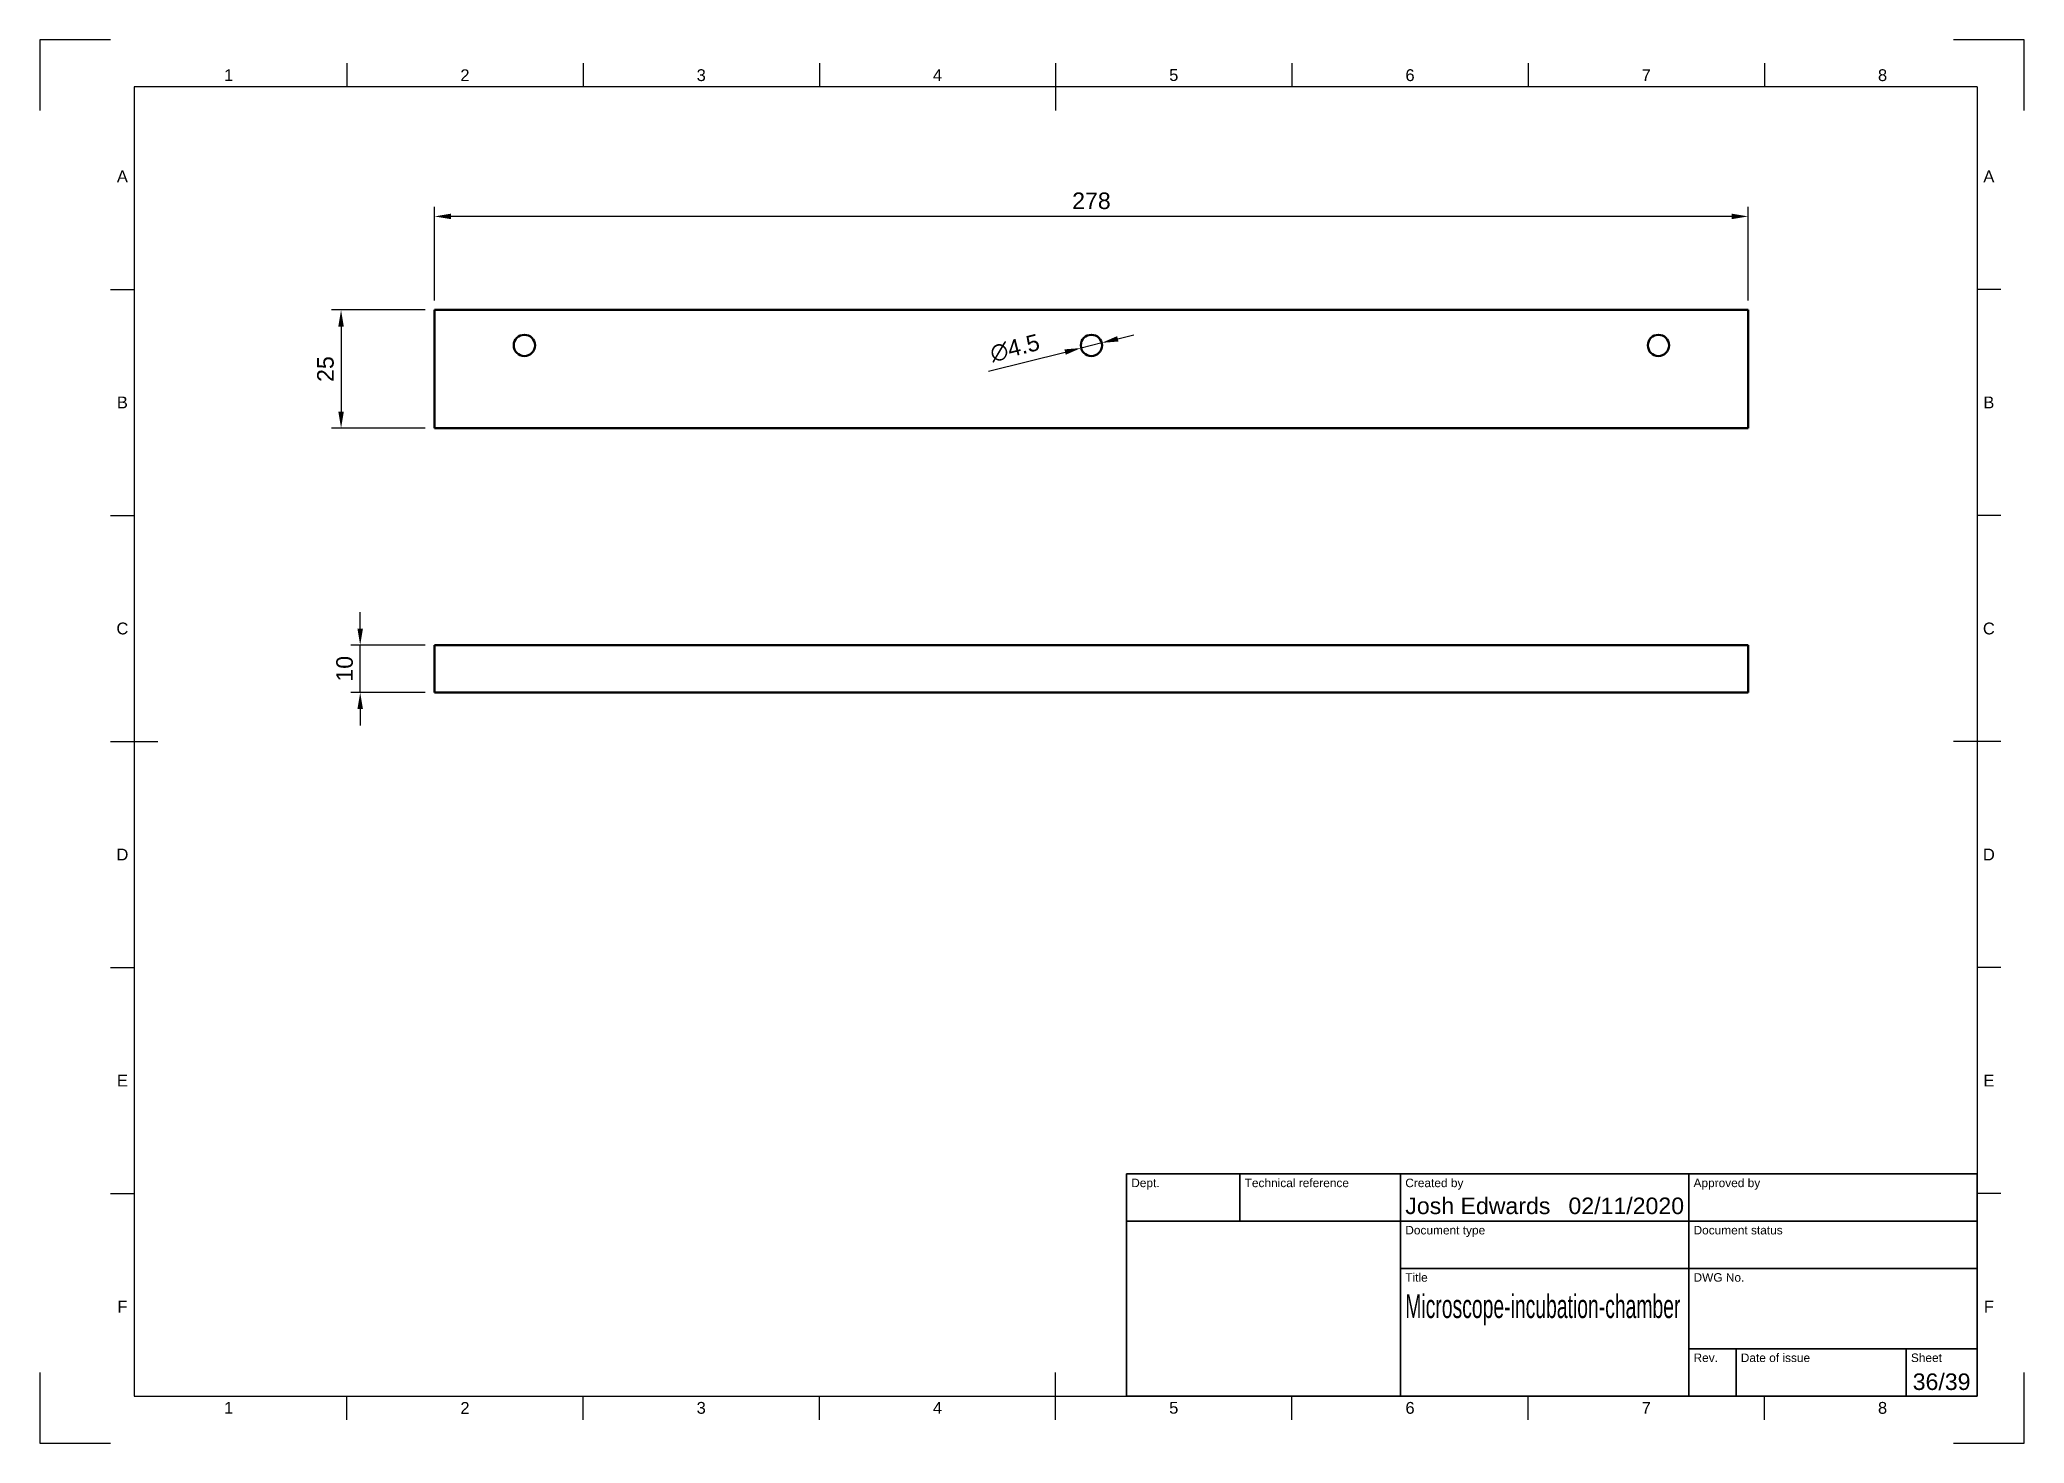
# Model space of a CAD drawing. Header units: millimetres. Extents: x 0 to 420, y 0 to 297.
import ezdxf
from ezdxf.enums import TextEntityAlignment as Align

# ---------------------------------------------------------------- set-up
doc = ezdxf.new("R2010")
doc.units = ezdxf.units.MM
doc.header["$LTSCALE"] = 0.75
for name, color, linetype, lineweight in [('Border', 7, 'Continuous', 25), ('Dimensions', 7, 'Continuous', 25), ('TitleBlock', 7, 'Continuous', 35), ('Visible', 7, 'Continuous', 50)]:
    doc.layers.add(name, color=color, linetype=linetype, lineweight=lineweight)
doc.styles.add('FusionTitle', font='')
doc.styles.get("Standard").update_dxf_attribs({"font": 'arial.ttf'})
doc.styles.get('FusionTitle').set_extended_font_data('Arial Unicode MS')
doc.dimstyles.new('ISO-25', dxfattribs={"dimtxt": 3.5, "dimasz": 3.5, "dimexe": 2, "dimexo": 2, "dimgap": 1.5, "dimtad": 1, "dimzin": 12, "dimdsep": 46, "dimtxsty": 'Standard', "dimcen": 0, "dimclrd": 256, "dimclre": 256, "dimclrt": 256, "dimazin": 3, "dimtp": 0.1, "dimtm": 0.1, "dimtfac": 0.714, "dimtmove": 0, "dimatfit": 3, "dimfxl": 1, "dimtzin": 12, "dimarcsym": 0})

# ---------------------------------------------------------------- blocks, each defined once
blk = doc.blocks.new('ISO_A3_SHEET')
at = {"layer": 'Border'}
for p, q in [((15, 297), (0, 297)), ((0, 297), (0, 282)), ((420, 297), (405, 297)), ((420, 282), (420, 297)), ((65, 292), (65, 287)), ((115, 292), (115, 287)), ((165, 292), (165, 287)), ((215, 292), (215, 282)), ((265, 292), (265, 287)), ((315, 292), (315, 287)), ((365, 292), (365, 287)), ((410, 287), (20, 287)), ((20, 287), (20, 10)), ((410, 287), (410, 10)), ((15, 244.16666), (20, 244.16666)), ((415, 244.16666), (410, 244.16666)), ((15, 196.33333), (20, 196.33333)), ((415, 196.33333), (410, 196.33333)), ((15, 148.5), (25, 148.5)), ((415, 148.5), (405, 148.5)), ((15, 100.66667), (20, 100.66667)), ((415, 100.66667), (410, 100.66667)), ((15, 52.83334), (20, 52.83334)), ((415, 52.83334), (410, 52.83334)), ((0, 15), (0, 0)), ((215, 5), (215, 15)), ((420, 0), (420, 15)), ((20, 10), (410, 10)), ((65, 5), (65, 10)), ((115, 5), (115, 10)), ((165, 5), (165, 10)), ((265, 5), (265, 10)), ((315, 5), (315, 10)), ((365, 5), (365, 10)), ((0, 0), (15, 0)), ((405, 0), (420, 0))]:
    blk.add_line(p, q, dxfattribs=at)
at = {"layer": 'Border', "style": 'FusionTitle'}
for s, p in [('1', (40, 289.5)), ('2', (90, 289.5)), ('3', (140, 289.5)), ('4', (190, 289.5)), ('5', (240, 289.5)), ('6', (290, 289.5)), ('7', (340, 289.5)), ('8', (390, 289.5)), ('A', (17.5, 268.08333)), ('A', (412.5, 268.08333)), ('B', (17.5, 220.25)), ('B', (412.5, 220.25)), ('C', (17.5, 172.41667)), ('C', (412.5, 172.41667)), ('D', (17.5, 124.58334)), ('D', (412.5, 124.58334)), ('E', (17.5, 76.75001)), ('E', (412.5, 76.75001)), ('F', (17.5, 28.91668)), ('F', (412.5, 28.91668)), ('1', (40, 7.5)), ('2', (90, 7.5)), ('3', (140, 7.5)), ('4', (190, 7.5)), ('5', (240, 7.5)), ('6', (290, 7.5)), ('7', (340, 7.5)), ('8', (390, 7.5))]:
    blk.add_text(s, height=2.5, dxfattribs=at).set_placement(p, align=Align.MIDDLE)
blk = doc.blocks.new('ISO_TITLEBLOCK')
at = {"layer": 'TitleBlock'}
for p, q in [((0, 47), (-180, 47)), ((-180, 47), (-180, 0)), ((-156, 37), (-156, 47)), ((-122, 0), (-122, 47)), ((-61, 0), (-61, 47)), ((0, 0), (0, 47)), ((-180, 37), (0, 37)), ((-122, 27), (0, 27)), ((-61, 10), (0, 10)), ((-51, 0), (-51, 10)), ((-15, 0), (-15, 10)), ((-180, 0), (0, 0))]:
    blk.add_line(p, q, dxfattribs=at)
at = {"layer": 'TitleBlock', "style": 'FusionTitle'}
for s, p in [('Dept.', (-179, 46)), ('Technical reference', (-155, 46)), ('Created by', (-121, 46)), ('Approved by', (-60, 46)), ('Document type', (-121, 36)), ('Document status', (-60, 36)), ('Title', (-121, 26)), ('DWG No.', (-60, 26)), ('Rev.', (-60, 9)), ('Date of issue', (-50, 9)), ('Sheet', (-14, 9))]:
    blk.add_text(s, height=1.8, dxfattribs=at).set_placement(p, align=Align.TOP_LEFT)
for tag, p, height in [('DEPT', (-179, 38.5), 3.5), ('TECHNICAL_REFERENCE', (-155, 38.5), 3.5), ('CREATED_BY', (-121, 38.5), 3.5), ('APPROVED_BY', (-60, 38.5), 3.5), ('DOCUMENT_TYPE', (-121, 28.5), 3.5), ('DOCUMENT_STATUS', (-60, 28.5), 3.5), ('TITLE_1', (-121, 16.5), 5), ('TITLE_2', (-121, 9), 5), ('TITLE_3', (-121, 1.5), 5), ('DATE_OF_ISSUE', (-50, 1.5), 3.5)]:
    blk.add_attdef(tag, p, '', height=height, dxfattribs=at)
for tag, p in [('CREATED_DATE', (-62, 38.5)), ('APPROVED_DATE', (-1, 38.5))]:
    blk.add_attdef(tag, text='', height=3.5, dxfattribs=at).set_placement(p, align=Align.RIGHT)
for tag, height, p in [('DRAWING_NUMBER', 5, (-30.5, 16.6)), ('REV', 3.5, (-56, 3.1)), ('SHEET', 3.5, (-7.5, 3.1))]:
    blk.add_attdef(tag, text='', height=height, dxfattribs=at).set_placement(p, align=Align.MIDDLE)
blk = doc.blocks.new('*D9')
at = {"layer": 'Defpoints', "color": 0, "transparency": 16777216}
for p in [(83.577963, 259.605402), (83.577963, 239.806412), (361.577963, 239.806412)]:
    blk.add_point(p, dxfattribs=at)
at = {"layer": 'Dimensions', "lineweight": -2, "transparency": 16777216}
for p, q in [((83.577963, 241.806412), (83.577963, 261.605402)), ((361.577963, 241.806412), (361.577963, 261.605402)), ((358.077963, 259.605402), (87.077963, 259.605402))]:
    blk.add_line(p, q, dxfattribs=at)
at = {"layer": 'Dimensions', "transparency": 16777216}
for points in [[(87.077963, 260.188735), (87.077963, 259.022069), (83.577963, 259.605402)], [(358.077963, 260.188735), (358.077963, 259.022069), (361.577963, 259.605402)]]:
    blk.add_solid(points, dxfattribs=at)
at = {"layer": 'Dimensions', "transparency": 16777216, "insert": (222.577963, 262.892407), "char_height": 3.5, "attachment_point": 5}
blk.add_mtext('278', dxfattribs=at)
blk = doc.blocks.new('*D10')
at = {"layer": 'Defpoints', "color": 0, "transparency": 16777216}
for p in [(83.577963, 239.806412), (63.778973, 214.806412), (83.577963, 214.806412)]:
    blk.add_point(p, dxfattribs=at)
at = {"layer": 'Dimensions', "lineweight": -2, "transparency": 16777216}
for p, q in [((81.577963, 239.806412), (61.778973, 239.806412)), ((63.778973, 236.306412), (63.778973, 218.306412)), ((81.577963, 214.806412), (61.778973, 214.806412))]:
    blk.add_line(p, q, dxfattribs=at)
at = {"layer": 'Dimensions', "transparency": 16777216}
for points in [[(63.19564, 236.306412), (64.362306, 236.306412), (63.778973, 239.806412)], [(63.19564, 218.306412), (64.362306, 218.306412), (63.778973, 214.806412)]]:
    blk.add_solid(points, dxfattribs=at)
at = {"layer": 'Dimensions', "transparency": 16777216, "insert": (60.491968, 227.306412), "char_height": 3.5, "attachment_point": 5, "rotation": 90}
blk.add_mtext('25', dxfattribs=at)
blk = doc.blocks.new('*D11')
at = {"layer": 'Defpoints', "color": 0, "transparency": 16777216}
for p in [(67.824268, 168.886014), (83.577963, 168.886014), (83.577963, 158.886014)]:
    blk.add_point(p, dxfattribs=at)
at = {"layer": 'Dimensions', "lineweight": -2, "transparency": 16777216}
for p, q in [((67.824268, 172.386014), (67.824268, 175.886014)), ((81.577963, 168.886014), (65.824268, 168.886014)), ((67.824268, 158.886014), (67.824268, 168.886014)), ((81.577963, 158.886014), (65.824268, 158.886014)), ((67.824268, 155.386014), (67.824268, 151.886014))]:
    blk.add_line(p, q, dxfattribs=at)
at = {"layer": 'Dimensions', "transparency": 16777216}
for points in [[(67.240934, 172.386014), (68.407601, 172.386014), (67.824268, 168.886014)], [(67.240934, 155.386014), (68.407601, 155.386014), (67.824268, 158.886014)]]:
    blk.add_solid(points, dxfattribs=at)
at = {"layer": 'Dimensions', "transparency": 16777216, "insert": (64.537262, 163.886014), "char_height": 3.5, "attachment_point": 5, "rotation": 90}
blk.add_mtext('10', dxfattribs=at)
blk = doc.blocks.new('*D12')
at = {"layer": 'Defpoints', "color": 0, "transparency": 16777216}
for p in [(220.395549, 231.759083), (224.760377, 232.853741)]:
    blk.add_point(p, dxfattribs=at)
at = {"layer": 'Dimensions', "lineweight": -2, "transparency": 16777216}
for p, q in [((224.760377, 232.853741), (220.395549, 231.759083)), ((228.155243, 233.705142), (231.550109, 234.556543)), ((200.796168, 226.843739), (217.000683, 230.907682))]:
    blk.add_line(p, q, dxfattribs=at)
at = {"layer": 'Dimensions', "transparency": 16777216}
for points in [[(216.858783, 231.473493), (217.142583, 230.341871), (220.395549, 231.759083)], [(228.013343, 234.270953), (228.297143, 233.139331), (224.760377, 232.853741)]]:
    blk.add_solid(points, dxfattribs=at)
at = {"layer": 'Dimensions', "transparency": 16777216, "insert": (206.377593, 231.733225), "char_height": 3.5, "attachment_point": 5, "rotation": 14.07884942}
blk.add_mtext('∅4.5', dxfattribs=at)

msp = doc.modelspace()

# ---------------------------------------------------------------- linework, layer by layer
at = {"layer": 'Visible', "extrusion": (0, 1, 0)}
for p, q in [((83.577963, 239.806412, 5), (83.577963, 214.806412, 5)), ((361.577963, 239.806412, 5), (83.577963, 239.806412, 5)), ((361.577963, 214.806412, 5), (361.577963, 239.806412, 5)), ((83.577963, 214.806412, 5), (361.577963, 214.806412, 5))]:
    msp.add_line(p, q, dxfattribs=at)
at = {"layer": 'Visible'}
for p, q in [((83.577963, 158.886014, 12.5), (83.577963, 168.886014, 12.5)), ((83.577963, 168.886014, 12.5), (361.577963, 168.886014, 12.5)), ((361.577963, 158.886014, 12.5), (361.577963, 168.886014, 12.5)), ((361.577963, 158.886014, 12.5), (83.577963, 158.886014, 12.5))]:
    msp.add_line(p, q, dxfattribs=at)
at = {"layer": 'Visible', "extrusion": (1e-16, 0, -1)}
for centre in [(-102.577963, 232.306412, -5), (-222.577963, 232.306412, -5), (-342.577963, 232.306412, -5)]:
    msp.add_circle(centre, 2.25, dxfattribs=at)

# ---------------------------------------------------------------- block references
at = {"layer": 'Border'}
msp.add_blockref('ISO_A3_SHEET', (0, 0), dxfattribs=at)
at = {"layer": 'TitleBlock'}
ref = msp.add_blockref('ISO_TITLEBLOCK', (410, 10), dxfattribs=at)
ref.add_attrib('CREATED_DATE', '02/11/2020', dxfattribs={"height": 3.5, "style": 'FusionTitle'}).set_placement((348, 48.5), align=Align.RIGHT)
ref.add_attrib('SHEET', '36/39', dxfattribs={"height": 3.5, "style": 'FusionTitle'}).set_placement((402.5, 13.1), align=Align.MIDDLE)
ref.add_attrib('TITLE_1', 'Microscope-incubation-chamber', (289, 26.5), dxfattribs={"height": 5, "style": 'FusionTitle', "width": 0.585891})
ref.add_attrib('CREATED_BY', 'Josh Edwards', (289, 48.5), dxfattribs={"height": 3.5, "style": 'FusionTitle'})

# ---------------------------------------------------------------- dimensions: what is measured, and where the dimension line sits
at = {"layer": 'Dimensions'}
for p1, p2, distance, picture, middle in [((361.577963, 239.806412), (83.577963, 239.806412), -19.79899, '*D9', (222.577963, 262.892407)), ((83.577963, 239.806412), (83.577963, 214.806412), -19.79899, '*D10', (60.491968, 227.306412)), ((83.577963, 158.886014), (83.577963, 168.886014), 15.753695, '*D11', (64.537262, 163.886014))]:
    dim = msp.add_aligned_dim(p1=p1, p2=p2, distance=distance, dimstyle='ISO-25', override={"dimlfac": 1, "dimclrd": 256, "dimclre": 256}, dxfattribs=at)
    dim.commit()
    dim.dimension.update_dxf_attribs({"geometry": picture, "text_midpoint": middle})
dim = msp.add_diameter_dim_2p(p1=(224.760377, 232.853741), p2=(220.395549, 231.759083), dimstyle='ISO-25', override={"dimlfac": 1, "dimclrd": 256, "dimclre": 256}, dxfattribs=at)
dim.commit()
dim.dimension.update_dxf_attribs({"geometry": '*D12', "text_midpoint": (206.377593, 231.733225)})

doc.saveas('drawing.dxf')
